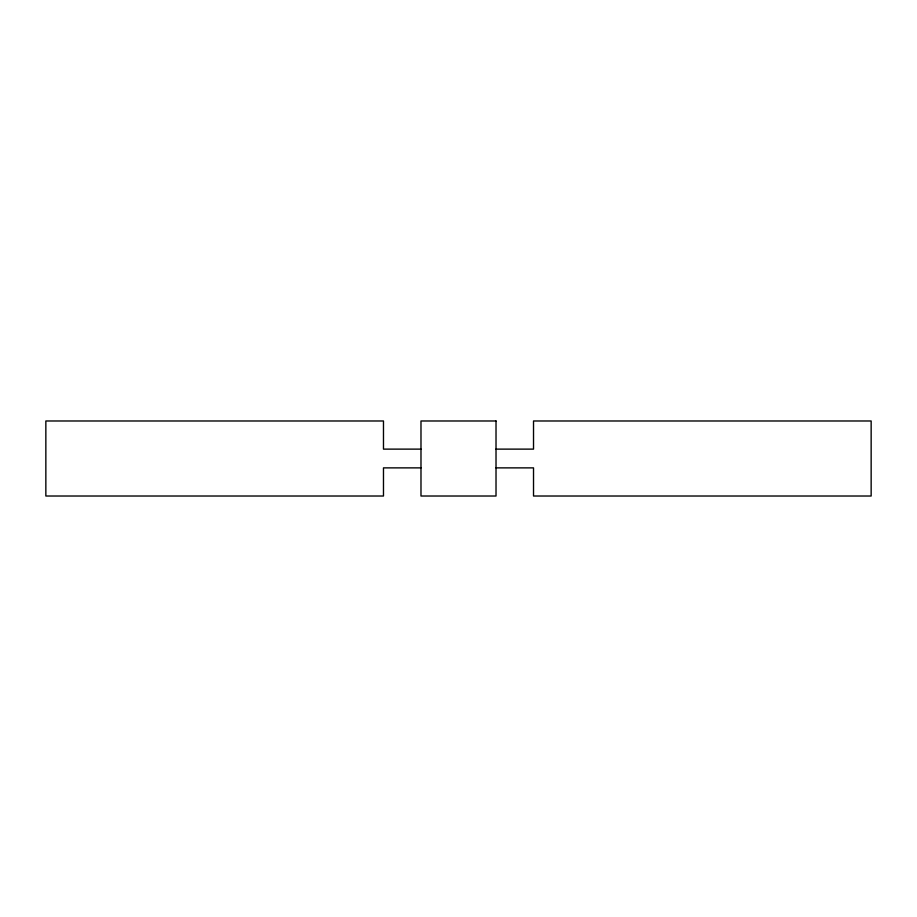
<?xml version="1.0" encoding="UTF-8"?>
<svg xmlns="http://www.w3.org/2000/svg" width="917" height="917" viewBox="0 0 917 917"><rect width="100%" height="100%" fill="white"/><g stroke="black" fill="none" stroke-linecap="round" stroke-linejoin="round"><path stroke-width="1.38" d="M420.983 449.124L383.478 449.124L383.478 420.983L45.85 420.983L45.85 496.017L383.478 496.017L383.478 467.876L420.983 467.876M496.017 449.124L533.522 449.124L533.522 420.983L871.15 420.983L871.15 496.017L533.522 496.017L533.522 467.876L496.017 467.876M496.017 420.983L420.983 420.983L420.983 496.017L496.017 496.017L496.017 420.983"/></g></svg>
